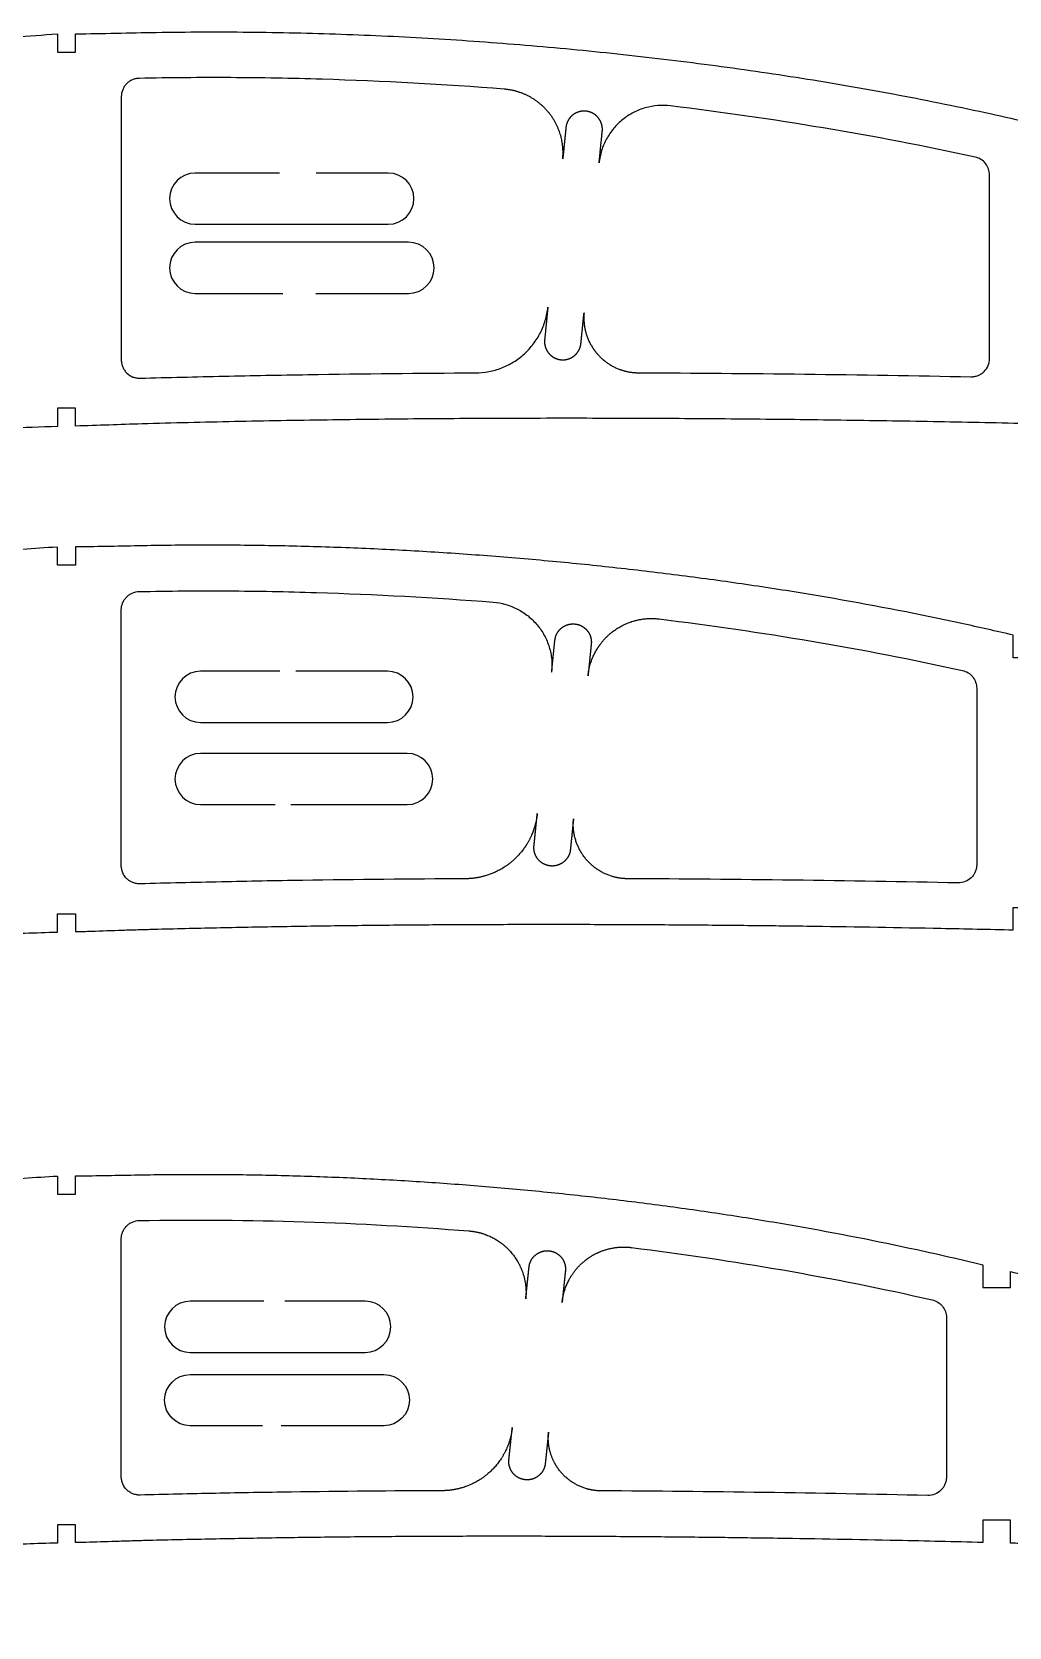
# Model space of a CAD drawing. Header units: millimetres. Extents: x -11497 to 404, y -3854 to 414.
# Drawn here: x -10000.1 to -9893.1, y -3346.3 to -3171.7 of the extents above; entities that cross this region are included whole.
import ezdxf

# ---------------------------------------------------------------- set-up
doc = ezdxf.new("R2010")
doc.units = ezdxf.units.MM

msp = doc.modelspace()

# ---------------------------------------------------------------- linework, layer by layer
for points in [[(-9973.0071, -3187.1574), (-9982.2225, -3187.1574, 1), (-9982.2225, -3192.7574), (-9961.0918, -3192.7574, 1), (-9961.0918, -3187.1574), (-9968.9806, -3187.1574)], [(-9969.0162, -3200.3338), (-9958.8788, -3200.3338, 1), (-9958.8788, -3194.7338), (-9982.2225, -3194.7338, 1), (-9982.2225, -3200.3338), (-9972.6508, -3200.3338)], [(-9972.9742, -3241.6907), (-9981.6376, -3241.6907, 1), (-9981.6376, -3247.2907), (-9961.1841, -3247.2907, 1), (-9961.1841, -3241.6907), (-9971.2119, -3241.6907)], [(-9971.7498, -3256.2772), (-9959.0217, -3256.2772, 1), (-9959.0217, -3250.6772), (-9981.6376, -3250.6772, 1), (-9981.6376, -3256.2772), (-9973.4625, -3256.2772)], [(-9974.7238, -3310.6272), (-9982.7692, -3310.6272, 1), (-9982.7692, -3316.2272), (-9963.6163, -3316.2272, 1), (-9963.6163, -3310.6272), (-9972.4004, -3310.6272)], [(-9974.8666, -3324.2522), (-9982.7692, -3324.2522, -1), (-9982.7692, -3318.6522), (-9961.5757, -3318.6522, -1), (-9961.5757, -3324.2522), (-9972.8292, -3324.2522)]]:
    msp.add_lwpolyline(points, format="xyb")
at = {"color": 7, "linetype": 'Continuous', "lineweight": 25}
for points, knots in [([(-9772.5209, -3222.1971), (-9773.6569, -3221.7037), (-9775.6397, -3220.9031), (-9778.4476, -3219.7811), (-9780.94, -3218.8208), (-9783.4256, -3217.8828), (-9785.9177, -3216.9629), (-9788.4143, -3216.0551), (-9790.9146, -3215.1573), (-9793.4158, -3214.2605), (-9796.752, -3213.0692), (-9800.9168, -3211.5667), (-9805.9086, -3209.7516), (-9810.8964, -3207.9291), (-9815.8797, -3206.0953), (-9820.8626, -3204.2596), (-9825.8455, -3202.4208), (-9830.8216, -3200.5869), (-9835.7907, -3198.7589), (-9840.7555, -3196.9484), (-9845.728, -3195.1612), (-9850.7106, -3193.4054), (-9855.7089, -3191.6935), (-9860.7249, -3190.0326), (-9865.726, -3188.4452), (-9870.7123, -3186.9371), (-9875.6829, -3185.5111), (-9880.6724, -3184.1547), (-9884.8729, -3183.0784), (-9887.4105, -3182.4577), (-9888.2749, -3182.2496), (-9888.2749, -3182.8468), (-9888.2749, -3183.444), (-9888.2749, -3184.0412), (-9889.2749, -3184.0412), (-9890.2749, -3184.0412), (-9891.2749, -3184.0412), (-9891.2749, -3183.2079), (-9891.2749, -3182.3745), (-9891.2749, -3181.5412), (-9892.766, -3181.1959), (-9895.9416, -3180.482), (-9900.7869, -3179.4657), (-9905.8081, -3178.4886), (-9910.8141, -3177.5896), (-9915.8316, -3176.7621), (-9920.8595, -3176), (-9925.8977, -3175.3046), (-9930.9449, -3174.6711), (-9935.9899, -3174.101), (-9941.0306, -3173.5913), (-9946.0658, -3173.1412), (-9951.1049, -3172.7508), (-9956.1476, -3172.4223), (-9961.1941, -3172.1521), (-9966.2444, -3171.9463), (-9971.3002, -3171.8021), (-9976.3593, -3171.7181), (-9981.4212, -3171.7028), (-9987.7397, -3171.7601), (-9992.3698, -3171.8908), (-9995.3142, -3171.919), (-9995.3142, -3172.5857), (-9995.3142, -3173.2523), (-9995.3142, -3173.919), (-9995.9809, -3173.919), (-9996.6476, -3173.919), (-9997.3142, -3173.919), (-9997.3142, -3173.2556), (-9997.3142, -3172.5921), (-9997.3142, -3171.9287), (-10000.4471, -3172.1478), (-10005.2804, -3172.5327), (-10011.8192, -3173.0215), (-10016.9206, -3173.5055), (-10022.0137, -3174.0628), (-10027.0956, -3174.7081), (-10032.1654, -3175.44), (-10037.2211, -3176.263), (-10041.4383, -3177.0348), (-10044.8252, -3177.7027), (-10047.3863, -3178.238), (-10049.9417, -3178.7969), (-10052.4906, -3179.3844), (-10055.0334, -3179.9983), (-10057.5702, -3180.6397), (-10060.1226, -3181.3155), (-10062.6901, -3182.0251), (-10065.2706, -3182.773), (-10067.8412, -3183.5534), (-10070.4, -3184.3717), (-10072.9478, -3185.2251), (-10075.4825, -3186.1192), (-10077.598, -3186.9066), (-10079.3021, -3187.564), (-10080.5983, -3188.0801), (-10081.8899, -3188.6073), (-10083.1743, -3189.1502), (-10084.4527, -3189.7048), (-10085.723, -3190.2759), (-10087.0055, -3190.8727), (-10088.3009, -3191.4945), (-10089.6061, -3192.1469), (-10090.904, -3192.8152), (-10092.1914, -3193.5059), (-10093.4719, -3194.2158), (-10094.7442, -3194.9478), (-10096.0442, -3195.7214), (-10097.3692, -3196.5383), (-10098.7147, -3197.4009), (-10100.0429, -3198.2853), (-10101.3482, -3199.1917), (-10102.627, -3200.1155), (-10103.8726, -3201.0581), (-10104.9304, -3201.8941), (-10105.8086, -3202.6198), (-10106.525, -3203.2267), (-10107.2336, -3203.8521), (-10107.9445, -3204.4951), (-10108.66, -3205.1654), (-10109.3861, -3205.8664), (-10110.2085, -3206.6843), (-10111.1245, -3207.6188), (-10112.0875, -3208.6858), (-10112.9711, -3209.793), (-10113.712, -3210.9325), (-10114.2517, -3212.0933), (-10114.5321, -3213.2789), (-10114.4488, -3214.3152), (-10114.2342, -3214.9842), (-10113.9763, -3215.4204), (-10113.7381, -3215.8954), (-10113.2628, -3216.4777), (-10112.6788, -3217.0788), (-10112.017, -3217.6223), (-10111.3079, -3218.1058), (-10110.5932, -3218.5026), (-10109.8895, -3218.815), (-10109.2078, -3219.0572), (-10108.5203, -3219.2485), (-10107.8284, -3219.3994), (-10107.1323, -3219.516), (-10106.4334, -3219.6108), (-10105.5489, -3219.7097), (-10104.4786, -3219.8121), (-10103.2216, -3219.9129), (-10101.9611, -3219.9907), (-10100.6982, -3220.0482), (-10099.4338, -3220.0903), (-10098.1683, -3220.1125), (-10096.902, -3220.1218), (-10095.6355, -3220.1131), (-10094.3696, -3220.0936), (-10093.1046, -3220.0625), (-10091.8404, -3220.0225), (-10090.5762, -3219.9753), (-10089.3121, -3219.9237), (-10088.0473, -3219.8675), (-10086.7821, -3219.8096), (-10085.516, -3219.7517), (-10084.2503, -3219.6894), (-10082.9844, -3219.627), (-10081.7188, -3219.5627), (-10080.4529, -3219.4946), (-10078.7638, -3219.402), (-10076.6521, -3219.2804), (-10074.1182, -3219.1242), (-10071.5852, -3218.9635), (-10069.0525, -3218.7952), (-10066.5202, -3218.6251), (-10063.9876, -3218.4526), (-10061.4547, -3218.2785), (-10058.9213, -3218.1081), (-10056.3882, -3217.9369), (-10053.8552, -3217.7705), (-10051.3225, -3217.6035), (-10048.7895, -3217.4404), (-10046.2559, -3217.2801), (-10042.8792, -3217.0708), (-10038.6593, -3216.8165), (-10033.5966, -3216.5257), (-10028.534, -3216.2507), (-10023.4711, -3215.9881), (-10018.407, -3215.7434), (-10013.3412, -3215.5121), (-10006.3107, -3215.2172), (-10000.9681, -3215.0162), (-9997.3142, -3214.8971), (-9997.3142, -3214.2305), (-9997.3142, -3213.5638), (-9997.3142, -3212.8971), (-9996.6476, -3212.8971), (-9995.9809, -3212.8971), (-9995.3142, -3212.8971), (-9995.3142, -3213.5484), (-9995.3142, -3214.1996), (-9995.3142, -3214.8508), (-9992.8884, -3214.7882), (-9988.7781, -3214.6166), (-9982.9786, -3214.4821), (-9977.9178, -3214.3619), (-9972.8576, -3214.2669), (-9967.7993, -3214.1826), (-9962.7434, -3214.1184), (-9957.6881, -3214.0655), (-9952.6333, -3214.031), (-9947.5781, -3214.0075), (-9942.522, -3213.9998), (-9937.4657, -3214.0026), (-9932.4109, -3214.0194), (-9927.3578, -3214.0474), (-9922.3059, -3214.0881), (-9917.2544, -3214.1388), (-9912.2026, -3214.2025), (-9907.1502, -3214.2765), (-9902.0976, -3214.3624), (-9897.0457, -3214.4569), (-9893.4384, -3214.5338), (-9891.5149, -3214.5758), (-9891.2749, -3214.5811), (-9891.2749, -3213.77), (-9891.2749, -3212.959), (-9891.2749, -3212.148), (-9890.2749, -3212.148), (-9889.2749, -3212.148), (-9888.2749, -3212.148), (-9888.2749, -3212.9813), (-9888.2749, -3213.8146), (-9888.2749, -3214.648), (-9887.8322, -3214.658), (-9885.7064, -3214.7068), (-9881.8977, -3214.7988), (-9876.8483, -3214.926), (-9871.7981, -3215.0584), (-9866.747, -3215.195), (-9861.696, -3215.334), (-9856.6464, -3215.4829), (-9851.5983, -3215.6435), (-9846.5515, -3215.8255), (-9841.5052, -3216.0298), (-9836.4597, -3216.2676), (-9831.4128, -3216.541), (-9826.366, -3216.855), (-9821.3203, -3217.2164), (-9816.2786, -3217.6241), (-9811.2408, -3218.0809), (-9806.2073, -3218.594), (-9801.1776, -3219.1623), (-9796.9843, -3219.6851), (-9793.6256, -3220.1369), (-9791.1005, -3220.4982), (-9788.58, -3220.8832), (-9786.0659, -3221.3016), (-9783.5589, -3221.7542), (-9781.0606, -3222.2504), (-9778.5553, -3222.7925), (-9775.7057, -3223.4821), (-9773.6846, -3223.9885), (-9772.5209, -3224.3484), (-9772.5209, -3223.6313), (-9772.5209, -3222.9142), (-9772.5209, -3222.1971)], [0, 0, 0, 0, 0.01598777, 0.02760342, 0.03903768, 0.05046865, 0.06190106, 0.07333252, 0.08476444, 0.09619655, 0.10763556, 0.13049922, 0.1533554, 0.17620712, 0.19905446, 0.22190714, 0.24476251, 0.26762472, 0.29037137, 0.31311579, 0.33584914, 0.35858632, 0.38131738, 0.40405505, 0.42679851, 0.44905399, 0.47130481, 0.49355542, 0.5158042, 0.52728193, 0.52728193, 0.52728193, 1.52728193, 1.52728193, 1.52728193, 2.52728193, 2.52728193, 2.52728193, 3.52728193, 3.52728193, 3.52728193, 3.54704074, 3.56930053, 3.59119318, 3.61307773, 3.63495982, 3.65684148, 3.67872698, 3.70061692, 3.72251071, 3.74426993, 3.76602295, 3.78777256, 3.80951741, 3.83126074, 3.85301416, 3.87476811, 3.89655597, 3.91833426, 3.94011489, 3.97812879, 3.97812879, 3.97812879, 4.97812879, 4.97812879, 4.97812879, 5.97812879, 5.97812879, 5.97812879, 6.97812879, 6.97812879, 6.97812879, 7.01593892, 7.03650694, 7.05707296, 7.07763155, 7.0981911, 7.11874699, 7.13930064, 7.15985919, 7.17036179, 7.18086253, 7.1913606, 7.20185523, 7.21235538, 7.2228545, 7.23335883, 7.24414377, 7.25492497, 7.26570667, 7.27648719, 7.28726872, 7.2980556, 7.30884617, 7.31444472, 7.32004569, 7.3256443, 7.33124084, 7.33683426, 7.34242154, 7.34800896, 7.35386492, 7.35972154, 7.36557614, 7.37144135, 7.37731099, 7.38320291, 7.38911293, 7.39552434, 7.40194354, 7.40835475, 7.4147359, 7.4210749, 7.4273473, 7.43354169, 7.4373055, 7.44106368, 7.44484506, 7.44868495, 7.45260403, 7.45664866, 7.46083678, 7.46656815, 7.47240138, 7.47813448, 7.48360857, 7.4887248, 7.49348934, 7.49809371, 7.50107028, 7.50184211, 7.50419036, 7.50745075, 7.51083175, 7.5142778, 7.51773852, 7.52115409, 7.5241038, 7.52699904, 7.52985597, 7.53269068, 7.5355207, 7.53835201, 7.54118168, 7.54623537, 7.55129678, 7.55636319, 7.56144025, 7.56651712, 7.57159479, 7.57667792, 7.58176338, 7.58684311, 7.59192132, 7.59699785, 7.60207237, 7.60715241, 7.61222972, 7.61731567, 7.62240196, 7.62748926, 7.63257291, 7.63766125, 7.64274666, 7.6478368, 7.65802767, 7.66821401, 7.67840274, 7.68858592, 7.69877433, 7.70895959, 7.71914926, 7.72934208, 7.73953049, 7.74971766, 7.75990442, 7.77008996, 7.78027829, 7.79046942, 7.81082379, 7.83117681, 7.85152427, 7.8718667, 7.89221556, 7.91256739, 7.93292174, 7.97693675, 7.97693675, 7.97693675, 8.97693675, 8.97693675, 8.97693675, 9.97693675, 9.97693675, 9.97693675, 10.97693675, 10.97693675, 10.97693675, 11.00926951, 11.03174635, 11.054228, 11.07671834, 11.09917845, 11.12163468, 11.14408791, 11.16653792, 11.18898548, 11.21144388, 11.23390474, 11.25635472, 11.2787941, 11.30123188, 11.32366832, 11.34610341, 11.36854625, 11.39099251, 11.4134335, 11.43586923, 11.43906746, 11.43906746, 11.43906746, 12.43906746, 12.43906746, 12.43906746, 13.43906746, 13.43906746, 13.43906746, 14.43906746, 14.43906746, 14.43906746, 14.44496841, 14.46739876, 14.48982878, 14.51226744, 14.53471037, 14.55715312, 14.57959112, 14.6020199, 14.62444844, 14.64687718, 14.6693114, 14.69174787, 14.71421936, 14.73668372, 14.75914743, 14.78161316, 14.8040801, 14.8265601, 14.84905266, 14.86038277, 14.8717135, 14.88303883, 14.89435499, 14.90567073, 14.9169794, 14.92829168, 14.93981949, 14.95604397, 14.95604397, 14.95604397, 15.95604397, 15.95604397, 15.95604397, 15.95604397]), ([(-9948.4164, -3177.977), (-9955.0452, -3177.4556), (-9961.6873, -3177.0912), (-9971.6713, -3176.7915), (-9975.0028, -3176.7314), (-9980.0055, -3176.7073), (-9981.674, -3176.7104), (-9985.0127, -3176.7367), (-9986.6831, -3176.7621), (-9988.3542, -3176.7955), (-9988.4845, -3176.7981), (-9988.6125, -3176.8133), (-9988.8637, -3176.8678), (-9988.9883, -3176.9077), (-9989.226, -3177.0103), (-9989.3385, -3177.0724), (-9989.5511, -3177.2181), (-9989.6518, -3177.3026), (-9989.8322, -3177.4865), (-9989.913, -3177.5865), (-9990.0556, -3177.8028), (-9990.1165, -3177.9184), (-9990.2626, -3178.2753), (-9990.3142, -3178.5343), (-9990.3142, -3178.7951), (-9990.3142, -3188.4021), (-9990.3142, -3198.0091), (-9990.3142, -3207.6161), (-9990.3142, -3207.7508), (-9990.3008, -3207.8832), (-9990.248, -3208.1436), (-9990.2081, -3208.273), (-9990.104, -3208.519), (-9990.0403, -3208.6355), (-9989.8897, -3208.8557), (-9989.8023, -3208.9594), (-9989.5162, -3209.2371), (-9989.2857, -3209.3849), (-9988.9143, -3209.5291), (-9988.7843, -3209.5652), (-9988.5201, -3209.6105), (-9988.3868, -3209.6199), (-9988.2521, -3209.6157), (-9986.7232, -3209.5681), (-9985.1939, -3209.5309), (-9982.1353, -3209.4597), (-9980.606, -3209.4223), (-9976.0178, -3209.3216), (-9972.9586, -3209.2652), (-9963.7803, -3209.1192), (-9957.6598, -3209.0569), (-9951.5394, -3209.0254)], [0, 0, 0, 0, 0.5, 0.5, 0.75, 0.75, 0.875, 0.875, 1, 1, 1, 1.125, 1.125, 1.25, 1.25, 1.375, 1.375, 1.5, 1.5, 1.625, 1.625, 1.75, 1.75, 2, 2, 2, 3, 3, 3, 3.125, 3.125, 3.25, 3.25, 3.375, 3.375, 3.5, 3.5, 3.75, 3.75, 3.875, 3.875, 4, 4, 4, 4.125, 4.125, 4.25, 4.25, 4.5, 4.5, 5, 5, 5, 5]), ([(-9930.1943, -3179.8088), (-9930.6597, -3179.7517), (-9931.1235, -3179.7418), (-9932.0486, -3179.8131), (-9932.5137, -3179.8961), (-9933.4054, -3180.149), (-9933.8355, -3180.3183), (-9934.4568, -3180.6375), (-9934.6605, -3180.7554), (-9935.051, -3181.0082), (-9935.2388, -3181.1436), (-9935.7806, -3181.5762), (-9936.1144, -3181.9013), (-9936.7154, -3182.6178), (-9936.9758, -3183.0003), (-9937.4189, -3183.8126), (-9937.6026, -3184.247), (-9937.8773, -3185.136), (-9937.9699, -3185.5914), (-9938.0168, -3186.0578)], [0, 0, 0, 0, 0.125, 0.125, 0.25, 0.25, 0.375, 0.375, 0.4375, 0.4375, 0.5, 0.5, 0.625, 0.625, 0.75, 0.75, 0.875, 0.875, 1, 1, 1, 1]), ([(-9933.705, -3209.0147), (-9921.5736, -3209.0607), (-9909.4435, -3209.2123), (-9897.3144, -3209.4522), (-9897.1807, -3209.4548), (-9897.0491, -3209.4442), (-9896.7896, -3209.3974), (-9896.6603, -3209.3606), (-9896.4139, -3209.2628), (-9896.2967, -3209.2024), (-9896.0747, -3209.0583), (-9895.9696, -3208.9741), (-9895.6868, -3208.6972), (-9895.534, -3208.4726), (-9895.3293, -3207.9867), (-9895.2749, -3207.7211), (-9895.2749, -3207.4537), (-9895.2749, -3200.7583), (-9895.2749, -3194.063), (-9895.2749, -3187.3676), (-9895.2749, -3187.1392), (-9895.313, -3186.9172), (-9895.465, -3186.4868), (-9895.5749, -3186.29), (-9895.8614, -3185.9348), (-9896.0306, -3185.7857), (-9896.4189, -3185.5461), (-9896.6274, -3185.4619), (-9896.8505, -3185.4134), (-9902.385, -3184.2093), (-9907.9315, -3183.1479), (-9919.047, -3181.2908), (-9924.6159, -3180.493), (-9930.1943, -3179.8088)], [0, 0, 0, 0, 1, 1, 1, 1.125, 1.125, 1.25, 1.25, 1.375, 1.375, 1.5, 1.5, 1.75, 1.75, 2, 2, 2, 3, 3, 3, 3.25, 3.25, 3.5, 3.5, 3.75, 3.75, 4, 4, 4, 4.5, 4.5, 5, 5, 5, 5]), ([(-9951.5394, -3209.0254), (-9951.0469, -3209.0228), (-9950.5615, -3208.9753), (-9949.8438, -3208.8386), (-9949.6063, -3208.7821), (-9949.1349, -3208.6467), (-9948.901, -3208.5676), (-9948.2186, -3208.3016), (-9947.7842, -3208.0846), (-9946.956, -3207.5722), (-9946.5597, -3207.2735), (-9945.8389, -3206.6184), (-9945.5107, -3206.2605), (-9945.0672, -3205.6779), (-9944.9268, -3205.4749), (-9944.6669, -3205.059), (-9944.5473, -3204.8464), (-9944.219, -3204.1953), (-9944.0403, -3203.7434), (-9943.7653, -3202.8031), (-9943.6706, -3202.318), (-9943.6214, -3201.8279)], [0, 0, 0, 0, 0.125, 0.125, 0.1875, 0.1875, 0.25, 0.25, 0.375, 0.375, 0.5, 0.5, 0.625, 0.625, 0.6875, 0.6875, 0.75, 0.75, 0.875, 0.875, 1, 1, 1, 1]), ([(-9892.6841, -3237.7309), (-9892.6841, -3238.5642), (-9892.6841, -3239.3975), (-9892.6841, -3240.2309), (-9891.6841, -3240.2309), (-9890.6841, -3240.2309), (-9889.6841, -3240.2309), (-9889.6841, -3239.6366), (-9889.6841, -3239.0424), (-9889.6841, -3238.4482), (-9887.9492, -3238.8712), (-9881.6191, -3240.4664), (-9873.0516, -3242.8784), (-9864.0029, -3245.7204), (-9855.0032, -3248.7148), (-9846.0679, -3251.895), (-9837.162, -3255.1563), (-9830.4893, -3257.6202), (-9823.8166, -3260.0841), (-9817.1435, -3262.5473), (-9810.4658, -3264.9973), (-9804.8955, -3267.0245), (-9800.4352, -3268.6345), (-9797.0864, -3269.8323), (-9793.7392, -3271.0345), (-9790.395, -3272.2451), (-9787.0608, -3273.4829), (-9783.7365, -3274.7475), (-9780.4321, -3276.0629), (-9778.2345, -3276.9534), (-9777.147, -3277.4255), (-9777.1469, -3278.1437), (-9777.1468, -3278.8618), (-9777.1468, -3279.5799), (-9778.2385, -3279.2433), (-9780.455, -3278.6819), (-9783.7904, -3277.8837), (-9787.1515, -3277.189), (-9790.5279, -3276.5683), (-9793.9182, -3276.0164), (-9797.3177, -3275.5171), (-9800.7243, -3275.0569), (-9804.136, -3274.6266), (-9807.5526, -3274.2246), (-9812.1136, -3273.7227), (-9817.8249, -3273.1629), (-9824.6919, -3272.5895), (-9831.5695, -3272.1041), (-9838.4562, -3271.7044), (-9845.3496, -3271.3751), (-9852.2482, -3271.104), (-9859.1504, -3270.8749), (-9866.0552, -3270.6707), (-9875.264, -3270.4177), (-9883.1408, -3270.2096), (-9888.7152, -3270.0755), (-9889.6841, -3270.0526), (-9889.6841, -3269.2193), (-9889.6841, -3268.3859), (-9889.6841, -3267.5526), (-9890.6841, -3267.5526), (-9891.6841, -3267.5526), (-9892.6841, -3267.5526), (-9892.6841, -3268.3628), (-9892.6841, -3269.173), (-9892.6841, -3269.9831), (-9895.3209, -3269.9234), (-9902.5635, -3269.7688), (-9912.1078, -3269.6062), (-9921.3152, -3269.4934), (-9928.2188, -3269.4306), (-9935.1199, -3269.3896), (-9942.018, -3269.3727), (-9948.9126, -3269.3791), (-9955.8032, -3269.4108), (-9962.6892, -3269.4699), (-9969.5702, -3269.5575), (-9975.2996, -3269.6556), (-9979.88, -3269.7485), (-9983.3136, -3269.8299), (-9986.1738, -3269.8936), (-9988.4607, -3269.9601), (-9990.7469, -3270.0338), (-9993.0311, -3270.1154), (-9994.7439, -3270.1649), (-9995.3142, -3270.1805), (-9995.3142, -3269.5311), (-9995.3142, -3268.8817), (-9995.3142, -3268.2322), (-9995.9809, -3268.2322), (-9996.6476, -3268.2322), (-9997.3142, -3268.2322), (-9997.3142, -3268.8989), (-9997.3142, -3269.5656), (-9997.3142, -3270.2322), (-9998.4972, -3270.263), (-10000.3184, -3270.3237), (-10002.7772, -3270.4111), (-10004.6917, -3270.4822), (-10006.6058, -3270.5567), (-10008.5193, -3270.6344), (-10010.4323, -3270.7142), (-10012.9823, -3270.8234), (-10016.1687, -3270.9662), (-10019.9904, -3271.1468), (-10023.8102, -3271.3365), (-10028.9009, -3271.6012), (-10033.9882, -3271.882), (-10039.0721, -3272.1805), (-10042.8834, -3272.412), (-10046.6932, -3272.6502), (-10050.5014, -3272.8962), (-10054.3084, -3273.1477), (-10058.1142, -3273.4028), (-10061.9187, -3273.6632), (-10065.7225, -3273.9237), (-10069.5258, -3274.179), (-10073.3292, -3274.4231), (-10077.133, -3274.6503), (-10080.3035, -3274.8207), (-10082.84, -3274.9472), (-10084.7425, -3275.0378), (-10086.6451, -3275.1246), (-10088.5477, -3275.2067), (-10090.4508, -3275.2768), (-10092.3543, -3275.3292), (-10094.2583, -3275.3566), (-10096.1624, -3275.3523), (-10098.066, -3275.3097), (-10099.9683, -3275.2286), (-10101.868, -3275.0993), (-10103.7633, -3274.9223), (-10105.653, -3274.6806), (-10107.1922, -3274.2735), (-10108.3568, -3273.763), (-10109.0454, -3273.3678), (-10109.5701, -3273.0106), (-10110.0757, -3272.6267), (-10110.5486, -3272.2024), (-10110.9241, -3271.7929), (-10111.1302, -3271.552), (-10111.2766, -3271.3642), (-10111.4121, -3271.1687), (-10111.533, -3270.9636), (-10111.6431, -3270.7527), (-10111.7603, -3270.5459), (-10111.8716, -3270.3357), (-10111.9543, -3270.1122), (-10112.0201, -3269.8838), (-10112.0699, -3269.651), (-10112.1071, -3269.4161), (-10112.1376, -3269.1001), (-10112.1409, -3268.7028), (-10112.0922, -3268.3084), (-10112.0283, -3267.9977), (-10111.9684, -3267.7674), (-10111.8982, -3267.54), (-10111.7922, -3267.241), (-10111.6383, -3266.8753), (-10111.4258, -3266.4494), (-10111.1118, -3265.8977), (-10110.6708, -3265.2376), (-10110.0909, -3264.4828), (-10109.4732, -3263.758), (-10108.8303, -3263.0563), (-10108.169, -3262.3717), (-10107.4966, -3261.698), (-10106.5918, -3260.8083), (-10105.4345, -3259.723), (-10104.006, -3258.4645), (-10102.5359, -3257.2546), (-10101.0309, -3256.0888), (-10098.9829, -3254.5888), (-10096.3556, -3252.8082), (-10093.1146, -3250.808), (-10089.7965, -3248.9377), (-10086.4056, -3247.2019), (-10082.9523, -3245.5935), (-10079.4454, -3244.1044), (-10075.8974, -3242.7151), (-10072.3161, -3241.4124), (-10068.7045, -3240.1944), (-10065.0681, -3239.0505), (-10061.4087, -3237.9797), (-10057.7307, -3236.9717), (-10054.0359, -3236.0237), (-10050.3255, -3235.1351), (-10046.6006, -3234.3047), (-10041.6161, -3233.2747), (-10035.3553, -3232.1253), (-10029.0599, -3231.1573), (-10024.0072, -3230.4819), (-10020.2099, -3230.0249), (-10016.4057, -3229.6173), (-10012.596, -3229.2479), (-10008.7792, -3228.9419), (-10004.9596, -3228.6525), (-10001.1386, -3228.359), (-9998.5895, -3228.1759), (-9997.3142, -3228.0913), (-9997.3142, -3228.7546), (-9997.3142, -3229.4178), (-9997.3142, -3230.0811), (-9996.6476, -3230.0811), (-9995.9809, -3230.0811), (-9995.3142, -3230.0811), (-9995.3142, -3229.4144), (-9995.3142, -3228.7477), (-9995.3142, -3228.0811), (-9994.7954, -3228.076), (-9993.0912, -3228.0542), (-9990.2018, -3227.9959), (-9986.646, -3227.9224), (-9983.0896, -3227.8861), (-9979.533, -3227.8799), (-9974.7909, -3227.9172), (-9970.0498, -3228.0198), (-9965.3105, -3228.184), (-9960.5728, -3228.3898), (-9954.6546, -3228.7274), (-9947.5606, -3229.2522), (-9940.4769, -3229.9005), (-9933.4045, -3230.6649), (-9926.347, -3231.5531), (-9919.306, -3232.5665), (-9909.9453, -3234.0956), (-9901.0686, -3235.823), (-9894.5614, -3237.2908), (-9892.6841, -3237.7309)], [0, 0, 0, 0, 1, 1, 1, 2, 2, 2, 3, 3, 3, 3.02353441, 3.08603441, 3.11728441, 3.14853441, 3.21103441, 3.24228441, 3.27353441, 3.30478441, 3.33603441, 3.36728441, 3.39853441, 3.41415941, 3.42978441, 3.44540941, 3.46103441, 3.47665941, 3.49228441, 3.50790941, 3.52353441, 3.52353441, 3.52353441, 4.52353441, 4.52353441, 4.52353441, 4.53090867, 4.53828292, 4.54565718, 4.55303144, 4.56040569, 4.56777995, 4.57515421, 4.58252846, 4.58990272, 4.59727698, 4.61202549, 4.62677401, 4.64152252, 4.65627103, 4.67101955, 4.68576806, 4.70051658, 4.71526509, 4.73001361, 4.75951063, 4.76571538, 4.76571538, 4.76571538, 5.76571538, 5.76571538, 5.76571538, 6.76571538, 6.76571538, 6.76571538, 7.76571538, 7.76571538, 7.76571538, 7.78260319, 7.81210022, 7.82684873, 7.84159725, 7.85634576, 7.87109427, 7.88584279, 7.9005913, 7.91533982, 7.93008833, 7.94483684, 7.9522111, 7.95958536, 7.96695961, 7.97064674, 7.97433387, 7.98170813, 7.98538993, 7.98538993, 7.98538993, 8.98538993, 8.98538993, 8.98538993, 9.98538993, 9.98538993, 9.98538993, 10.98538993, 10.98538993, 10.98538993, 10.99302892, 10.99715429, 11.00127966, 11.00540504, 11.00953041, 11.01365578, 11.01778115, 11.02603189, 11.03428264, 11.04253338, 11.05078412, 11.06728561, 11.07553635, 11.08378709, 11.09203784, 11.10028858, 11.10853932, 11.11679007, 11.12504081, 11.13329155, 11.1415423, 11.14979304, 11.15804378, 11.16629452, 11.1704199, 11.17454527, 11.17867064, 11.18279601, 11.18692138, 11.19104675, 11.19517212, 11.1992975, 11.20342287, 11.20754824, 11.21167361, 11.21579898, 11.21992435, 11.22404973, 11.22611241, 11.2281751, 11.22920644, 11.23023778, 11.23230047, 11.23333181, 11.23384748, 11.23436315, 11.23487883, 11.2353945, 11.23591017, 11.23642584, 11.23694151, 11.23745718, 11.23797285, 11.23848853, 11.2390042, 11.23951987, 11.24055121, 11.24158255, 11.24209823, 11.2426139, 11.24312957, 11.24364524, 11.24467658, 11.24570793, 11.24673927, 11.24880195, 11.25086464, 11.25292733, 11.25499001, 11.2570527, 11.25911538, 11.26117807, 11.26530344, 11.26942881, 11.27355418, 11.27767955, 11.28180493, 11.29005567, 11.29830641, 11.30655715, 11.3148079, 11.32305864, 11.33130938, 11.33956013, 11.34781087, 11.35606161, 11.36431236, 11.3725631, 11.38081384, 11.38906458, 11.39731533, 11.40556607, 11.41381681, 11.4303183, 11.44681979, 11.45507053, 11.46332127, 11.47157201, 11.47982276, 11.4880735, 11.49632424, 11.50457499, 11.51282573, 11.51282573, 11.51282573, 12.51282573, 12.51282573, 12.51282573, 13.51282573, 13.51282573, 13.51282573, 14.51282573, 14.51282573, 14.51282573, 14.51966443, 14.53528943, 14.55091443, 14.56653943, 14.58216443, 14.59778943, 14.62903943, 14.64466443, 14.66028943, 14.69153943, 14.72278943, 14.75403943, 14.78528943, 14.81653943, 14.84778943, 14.87903943, 14.94153943, 14.96695369, 14.96695369, 14.96695369, 14.96695369]), ([(-9952.6723, -3264.3963), (-9958.6037, -3264.4248), (-9964.5345, -3264.4828), (-9973.4301, -3264.6202), (-9976.3951, -3264.6734), (-9980.8425, -3264.7685), (-9982.3249, -3264.804), (-9985.2897, -3264.8718), (-9986.7721, -3264.9068), (-9988.2544, -3264.9512), (-9988.3889, -3264.9553), (-9988.5215, -3264.9458), (-9988.7832, -3264.9009), (-9988.9137, -3264.8648), (-9989.1625, -3264.7682), (-9989.2807, -3264.7081), (-9989.5052, -3264.5643), (-9989.6114, -3264.4801), (-9989.8974, -3264.2026), (-9990.052, -3263.9769), (-9990.2074, -3263.6104), (-9990.2474, -3263.4816), (-9990.3008, -3263.2191), (-9990.3142, -3263.0862), (-9990.3142, -3262.9516), (-9990.3142, -3253.6208), (-9990.3142, -3244.2899), (-9990.3142, -3234.959), (-9990.3142, -3234.8286), (-9990.3016, -3234.7003), (-9990.2521, -3234.4479), (-9990.2147, -3234.3225), (-9990.1167, -3234.0828), (-9990.0568, -3233.969), (-9989.9153, -3233.7535), (-9989.8328, -3233.6511), (-9989.6523, -3233.467), (-9989.5539, -3233.3842), (-9989.3403, -3233.2374), (-9989.2259, -3233.1743), (-9988.8718, -3233.0212), (-9988.6137, -3232.9645), (-9988.3529, -3232.9594), (-9985.1193, -3232.8969), (-9981.8867, -3232.8716), (-9975.4242, -3232.9072), (-9972.1942, -3232.967), (-9962.5077, -3233.2618), (-9956.0548, -3233.6168), (-9949.6065, -3234.1241)], [0, 0, 0, 0, 0.5, 0.5, 0.75, 0.75, 0.875, 0.875, 1, 1, 1, 1.125, 1.125, 1.25, 1.25, 1.375, 1.375, 1.5, 1.5, 1.75, 1.75, 1.875, 1.875, 2, 2, 2, 3, 3, 3, 3.125, 3.125, 3.25, 3.25, 3.375, 3.375, 3.5, 3.5, 3.625, 3.625, 3.75, 3.75, 4, 4, 4, 4.25, 4.25, 4.5, 4.5, 5, 5, 5, 5]), ([(-9949.6077, -3234.124), (-9949.1417, -3234.1607), (-9948.6864, -3234.2431), (-9947.7968, -3234.4966), (-9947.3588, -3234.6702), (-9946.5377, -3235.0946), (-9946.1511, -3235.3456), (-9945.6075, -3235.7811), (-9945.432, -3235.9368), (-9945.1007, -3236.2616), (-9944.9442, -3236.4312), (-9944.5009, -3236.9618), (-9944.2395, -3237.3458), (-9943.795, -3238.1657), (-9943.6168, -3238.5914), (-9943.4136, -3239.2528), (-9943.3566, -3239.4771), (-9943.2647, -3239.9337), (-9943.2302, -3240.1652), (-9943.1618, -3240.8577), (-9943.1621, -3241.321), (-9943.2094, -3241.7861)], [0, 0, 0, 0, 0.125, 0.125, 0.25, 0.25, 0.375, 0.375, 0.4375, 0.4375, 0.5, 0.5, 0.625, 0.625, 0.75, 0.75, 0.8125, 0.8125, 0.875, 0.875, 1, 1, 1, 1]), ([(-9931.4265, -3235.9597), (-9925.8315, -3236.6507), (-9920.267, -3237.456), (-9909.2075, -3239.3249), (-9903.7128, -3240.3902), (-9898.2547, -3241.5922), (-9898.0322, -3241.6412), (-9897.824, -3241.7258), (-9897.4366, -3241.9659), (-9897.2683, -3242.1148), (-9896.9827, -3242.4699), (-9896.8733, -3242.6663), (-9896.7219, -3243.096), (-9896.6841, -3243.3174), (-9896.6841, -3243.5453), (-9896.6841, -3249.9809), (-9896.6841, -3256.4165), (-9896.6841, -3262.8521), (-9896.6841, -3262.9859), (-9896.6973, -3263.1174), (-9896.7494, -3263.376), (-9896.7889, -3263.5045), (-9896.8917, -3263.749), (-9896.9546, -3263.8649), (-9897.1033, -3264.084), (-9897.1897, -3264.1874), (-9897.4725, -3264.4645), (-9897.7004, -3264.6126), (-9898.1907, -3264.8071), (-9898.4575, -3264.8561), (-9898.7249, -3264.8506), (-9910.7758, -3264.6039), (-9922.829, -3264.4454), (-9934.8851, -3264.3935)], [0, 0, 0, 0, 0.5, 0.5, 1, 1, 1, 1.25, 1.25, 1.5, 1.5, 1.75, 1.75, 2, 2, 2, 3, 3, 3, 3.125, 3.125, 3.25, 3.25, 3.375, 3.375, 3.5, 3.5, 3.75, 3.75, 4, 4, 4, 5, 5, 5, 5]), ([(-9995.3142, -3296.9171), (-9995.3142, -3297.5837), (-9995.3142, -3298.2504), (-9995.3142, -3298.9171), (-9995.9809, -3298.9171), (-9996.6476, -3298.9171), (-9997.3142, -3298.9171), (-9997.3142, -3298.2543), (-9997.3142, -3297.5915), (-9997.3142, -3296.9287), (-9998.5278, -3296.9982), (-10000.9541, -3297.1575), (-10004.5907, -3297.4295), (-10008.2256, -3297.706), (-10011.8581, -3297.9987), (-10015.4842, -3298.3507), (-10019.1053, -3298.7396), (-10022.72, -3299.1752), (-10027.5301, -3299.8193), (-10033.5236, -3300.7424), (-10039.4849, -3301.838), (-10044.2311, -3302.82), (-10047.7782, -3303.6117), (-10051.3115, -3304.459), (-10054.8302, -3305.3628), (-10058.3329, -3306.3237), (-10061.818, -3307.3447), (-10065.2814, -3308.4351), (-10068.721, -3309.5966), (-10072.1322, -3310.8381), (-10075.5113, -3312.1631), (-10078.8515, -3313.5827), (-10082.1408, -3315.1159), (-10085.3701, -3316.7712), (-10088.5305, -3318.5541), (-10091.6169, -3320.4617), (-10094.119, -3322.1593), (-10096.069, -3323.5897), (-10097.502, -3324.7016), (-10098.9018, -3325.8552), (-10100.2614, -3327.0556), (-10101.3631, -3328.0904), (-10102.2245, -3328.9387), (-10102.8644, -3329.5813), (-10103.4937, -3330.2341), (-10104.105, -3330.9038), (-10104.6919, -3331.5956), (-10105.2421, -3332.3164), (-10105.6599, -3332.9468), (-10105.9559, -3333.4741), (-10106.1561, -3333.8808), (-10106.2998, -3334.2304), (-10106.398, -3334.5161), (-10106.4631, -3334.7332), (-10106.5177, -3334.9531), (-10106.5745, -3335.2495), (-10106.6199, -3335.6254), (-10106.6162, -3336.0039), (-10106.5894, -3336.305), (-10106.5567, -3336.5291), (-10106.5126, -3336.7513), (-10106.454, -3336.9696), (-10106.3803, -3337.1836), (-10106.2791, -3337.3857), (-10106.1711, -3337.5844), (-10106.0685, -3337.7863), (-10105.9555, -3337.9828), (-10105.8287, -3338.1705), (-10105.6915, -3338.3508), (-10105.4979, -3338.5825), (-10105.1437, -3338.9756), (-10104.6964, -3339.3832), (-10104.217, -3339.7516), (-10103.7196, -3340.0954), (-10103.0655, -3340.475), (-10101.9593, -3340.9682), (-10100.4947, -3341.3628), (-10098.6949, -3341.5969), (-10096.8891, -3341.765), (-10095.0793, -3341.8888), (-10093.2671, -3341.9656), (-10091.4536, -3342.0063), (-10089.6396, -3342.0099), (-10087.8258, -3341.9837), (-10086.0124, -3341.9329), (-10084.1995, -3341.8653), (-10082.3871, -3341.7863), (-10080.5747, -3341.7027), (-10078.7624, -3341.6155), (-10076.3461, -3341.4938), (-10073.3262, -3341.3301), (-10069.703, -3341.1118), (-10066.0803, -3340.8775), (-10062.4577, -3340.6324), (-10058.8349, -3340.3825), (-10055.2115, -3340.1328), (-10051.5871, -3339.8878), (-10047.9617, -3339.6465), (-10044.3351, -3339.4106), (-10040.7073, -3339.1819), (-10037.0783, -3338.9598), (-10032.2378, -3338.6732), (-10027.3944, -3338.4035), (-10022.5482, -3338.1492), (-10018.912, -3337.9671), (-10015.2743, -3337.7935), (-10012.2415, -3337.6558), (-10009.8145, -3337.5515), (-10007.9939, -3337.4744), (-10006.1729, -3337.3987), (-10004.3513, -3337.3286), (-10002.5293, -3337.264), (-10000.1839, -3337.186), (-9998.4454, -3337.1323), (-9997.3142, -3337.104), (-9997.3142, -3336.4373), (-9997.3142, -3335.7707), (-9997.3142, -3335.104), (-9996.6476, -3335.104), (-9995.9809, -3335.104), (-9995.3142, -3335.104), (-9995.3142, -3335.7541), (-9995.3142, -3336.4042), (-9995.3142, -3337.0543), (-9994.8094, -3337.0412), (-9993.2174, -3336.9982), (-9991.0819, -3336.9286), (-9988.9068, -3336.8639), (-9986.7311, -3336.8038), (-9984.0103, -3336.7454), (-9980.7442, -3336.6723), (-9976.3876, -3336.5891), (-9970.9387, -3336.5023), (-9964.3956, -3336.4265), (-9957.8485, -3336.378), (-9951.2977, -3336.3555), (-9944.7438, -3336.3571), (-9938.1872, -3336.3806), (-9931.6283, -3336.4272), (-9925.0674, -3336.4944), (-9916.3177, -3336.6117), (-9906.6284, -3336.7876), (-9899.1265, -3336.9592), (-9896.001, -3337.0355), (-9896.001, -3336.2271), (-9896.001, -3335.4186), (-9896.001, -3334.6102), (-9895.001, -3334.6102), (-9894.001, -3334.6102), (-9893.001, -3334.6102), (-9893.001, -3335.4435), (-9893.001, -3336.2769), (-9893.001, -3337.1102), (-9892.7503, -3337.1166), (-9888.1233, -3337.2345), (-9881.3087, -3337.4221), (-9872.5585, -3337.6727), (-9865.9973, -3337.8742), (-9859.4382, -3338.0993), (-9852.8823, -3338.3642), (-9846.331, -3338.6841), (-9839.7856, -3339.0707), (-9833.2483, -3339.5384), (-9826.7206, -3340.0897), (-9821.2909, -3340.6276), (-9816.9545, -3341.1095), (-9813.7061, -3341.4956), (-9810.4621, -3341.9088), (-9807.2228, -3342.3507), (-9803.9901, -3342.8296), (-9800.7659, -3343.3581), (-9797.5545, -3343.9511), (-9794.3573, -3344.6136), (-9791.1838, -3345.3723), (-9789.0751, -3345.9077), (-9788.0356, -3346.2256), (-9788.0358, -3345.5051), (-9788.0361, -3344.7845), (-9788.0363, -3344.0639), (-9789.0705, -3343.6155), (-9791.1592, -3342.7669), (-9794.3004, -3341.515), (-9797.4599, -3340.3096), (-9800.6287, -3339.1295), (-9803.807, -3337.9747), (-9806.988, -3336.828), (-9810.1704, -3335.6847), (-9814.4092, -3334.1486), (-9819.703, -3332.2149), (-9826.0493, -3329.8781), (-9832.3913, -3327.5292), (-9838.7329, -3325.1794), (-9845.0745, -3322.8297), (-9853.5386, -3319.7197), (-9862.0307, -3316.6864), (-9870.5841, -3313.8297), (-9879.1844, -3311.1183), (-9886.669, -3309.0022), (-9892.0182, -3307.6307), (-9893.001, -3307.3834), (-9893.001, -3307.9701), (-9893.001, -3308.5568), (-9893.001, -3309.1436), (-9894.001, -3309.1436), (-9895.001, -3309.1436), (-9896.001, -3309.1436), (-9896.001, -3308.3102), (-9896.001, -3307.4769), (-9896.001, -3306.6436), (-9898.3973, -3306.0644), (-9905.1945, -3304.5021), (-9914.2528, -3302.729), (-9923.1509, -3301.2648), (-9929.8443, -3300.294), (-9936.5535, -3299.4419), (-9943.2768, -3298.7073), (-9950.0111, -3298.0832), (-9956.7554, -3297.5765), (-9962.3818, -3297.2489), (-9966.8861, -3297.0481), (-9971.3919, -3296.8863), (-9975.8995, -3296.7839), (-9980.4081, -3296.7426), (-9983.7896, -3296.745), (-9987.171, -3296.7748), (-9990.5519, -3296.8419), (-9993.2662, -3296.893), (-9994.8538, -3296.9125), (-9995.3142, -3296.9171)], [0, 0, 0, 0, 1, 1, 1, 2, 2, 2, 3, 3, 3, 3.00825074, 3.01650149, 3.02475223, 3.03300297, 3.04125371, 3.04950446, 3.0577552, 3.06600594, 3.08250743, 3.09900892, 3.10725966, 3.1155104, 3.12376114, 3.13201189, 3.14026263, 3.14851337, 3.15676412, 3.16501486, 3.1732656, 3.18151635, 3.18976709, 3.19801783, 3.20626857, 3.21451932, 3.22277006, 3.2310208, 3.23514617, 3.23927155, 3.24339692, 3.24752229, 3.25164766, 3.25371035, 3.25577303, 3.25783572, 3.2598984, 3.26196109, 3.26402378, 3.26608646, 3.2671178, 3.26814915, 3.26918049, 3.26969616, 3.27021183, 3.2707275, 3.27124318, 3.27227452, 3.27330586, 3.27382153, 3.2743372, 3.27485288, 3.27536855, 3.27588422, 3.27639989, 3.27691556, 3.27743123, 3.2779469, 3.27846258, 3.27897825, 3.27949392, 3.28052526, 3.28258795, 3.28361929, 3.28465063, 3.28671332, 3.288776, 3.29290138, 3.29702675, 3.30115212, 3.30527749, 3.30940286, 3.31352823, 3.3176536, 3.32177898, 3.32590435, 3.33002972, 3.33415509, 3.33828046, 3.34240583, 3.3465312, 3.35478195, 3.36303269, 3.37128343, 3.37953418, 3.38778492, 3.39603566, 3.40428641, 3.41253715, 3.42078789, 3.42903863, 3.43728938, 3.44554012, 3.46204161, 3.47029235, 3.47854309, 3.48679384, 3.49504458, 3.49916995, 3.50329532, 3.50742069, 3.51154606, 3.51567144, 3.51979681, 3.5274731, 3.5274731, 3.5274731, 4.5274731, 4.5274731, 4.5274731, 5.5274731, 5.5274731, 5.5274731, 6.5274731, 6.5274731, 6.5274731, 6.53089839, 6.53827265, 6.54195978, 6.54564691, 6.55302116, 6.56039542, 6.56776968, 6.58251819, 6.59726671, 6.61201522, 6.62676373, 6.64151225, 6.65626076, 6.67100928, 6.68575779, 6.7005063, 6.73000333, 6.75106995, 6.75106995, 6.75106995, 7.75106995, 7.75106995, 7.75106995, 8.75106995, 8.75106995, 8.75106995, 9.75106995, 9.75106995, 9.75106995, 9.75276008, 9.78225711, 9.79700562, 9.81175414, 9.82650265, 9.84125117, 9.85599968, 9.87074819, 9.88549671, 9.90024522, 9.91499374, 9.92236799, 9.92974225, 9.93711651, 9.94449076, 9.95186502, 9.95923928, 9.96661354, 9.97398779, 9.98136205, 9.98873631, 9.98873631, 9.98873631, 10.98873631, 10.98873631, 10.98873631, 11.00436131, 11.01998631, 11.03561131, 11.05123631, 11.06686131, 11.08248631, 11.09811131, 11.11373631, 11.14498631, 11.17623631, 11.20748631, 11.23873631, 11.26998631, 11.30123631, 11.36373631, 11.39498631, 11.42623631, 11.48873631, 11.50278473, 11.50278473, 11.50278473, 12.50278473, 12.50278473, 12.50278473, 13.50278473, 13.50278473, 13.50278473, 14.50278473, 14.50278473, 14.50278473, 14.53695887, 14.59945887, 14.63070887, 14.66195887, 14.69320887, 14.72445887, 14.75570887, 14.78695887, 14.81820887, 14.83383387, 14.84945887, 14.88070887, 14.89633387, 14.91195887, 14.92758387, 14.94320887, 14.95883387, 14.96521764, 14.96521764, 14.96521764, 14.96521764]), ([(-9955.1895, -3331.3689), (-9960.702, -3331.3899), (-9966.2141, -3331.438), (-9974.4816, -3331.5556), (-9977.2373, -3331.6017), (-9981.3707, -3331.684), (-9982.7485, -3331.7148), (-9985.504, -3331.7753), (-9986.8818, -3331.8053), (-9988.2594, -3331.8431), (-9988.3938, -3331.8468), (-9988.5262, -3331.837), (-9988.7874, -3331.7916), (-9988.9175, -3331.7553), (-9989.1657, -3331.6584), (-9989.2837, -3331.5982), (-9989.5075, -3331.4543), (-9989.6135, -3331.37), (-9989.8987, -3331.0927), (-9990.0528, -3330.8672), (-9990.2077, -3330.5011), (-9990.2476, -3330.3726), (-9990.3008, -3330.1105), (-9990.3142, -3329.9778), (-9990.3142, -3329.8434), (-9990.3142, -3321.1624), (-9990.3142, -3312.4814), (-9990.3142, -3303.8003), (-9990.3142, -3303.6698), (-9990.3016, -3303.5414), (-9990.252, -3303.2887), (-9990.2144, -3303.1631), (-9990.1163, -3302.9232), (-9990.0562, -3302.8093), (-9989.9144, -3302.5936), (-9989.8317, -3302.4912), (-9989.651, -3302.3071), (-9989.5523, -3302.2243), (-9989.3383, -3302.0775), (-9989.2237, -3302.0145), (-9988.869, -3301.8617), (-9988.6106, -3301.8053), (-9988.3495, -3301.8007), (-9976.3008, -3301.5885), (-9964.2711, -3301.9861), (-9952.2587, -3302.9363)], [0, 0, 0, 0, 0.5, 0.5, 0.75, 0.75, 0.875, 0.875, 1, 1, 1, 1.125, 1.125, 1.25, 1.25, 1.375, 1.375, 1.5, 1.5, 1.75, 1.75, 1.875, 1.875, 2, 2, 2, 3, 3, 3, 3.125, 3.125, 3.25, 3.25, 3.375, 3.375, 3.5, 3.5, 3.625, 3.625, 3.75, 3.75, 4, 4, 4, 5, 5, 5, 5]), ([(-9934.4774, -3304.7513), (-9928.9215, -3305.4474), (-9923.3975, -3306.2619), (-9912.4225, -3308.162), (-9906.9717, -3309.2484), (-9901.5592, -3310.4767), (-9901.338, -3310.5269), (-9901.1314, -3310.6122), (-9900.747, -3310.853), (-9900.5801, -3311.0018), (-9900.297, -3311.3561), (-9900.1886, -3311.5517), (-9900.0386, -3311.9796), (-9900.001, -3312.2002), (-9900.001, -3312.427), (-9900.001, -3318.2493), (-9900.001, -3324.0715), (-9900.001, -3329.8937), (-9900.001, -3330.0276), (-9900.0143, -3330.1592), (-9900.0665, -3330.4181), (-9900.1061, -3330.5468), (-9900.2091, -3330.7915), (-9900.2721, -3330.9075), (-9900.4211, -3331.1267), (-9900.5077, -3331.2302), (-9900.7911, -3331.5073), (-9901.0194, -3331.6553), (-9901.5105, -3331.8495), (-9901.7776, -3331.898), (-9902.0454, -3331.8921), (-9913.9602, -3331.6275), (-9925.8776, -3331.4515), (-9937.798, -3331.3854)], [0, 0, 0, 0, 0.5, 0.5, 1, 1, 1, 1.25, 1.25, 1.5, 1.5, 1.75, 1.75, 2, 2, 2, 3, 3, 3, 3.125, 3.125, 3.25, 3.25, 3.375, 3.375, 3.5, 3.5, 3.75, 3.75, 4, 4, 4, 5, 5, 5, 5])]:
    msp.add_open_spline(points, degree=3, knots=knots, dxfattribs=at)
for points, weights, knots in [([(-9938.0164, -3186.0543), (-9937.8999, -3184.8942), (-9937.7833, -3183.7342), (-9937.6668, -3182.5742), (-9937.5936, -3181.8458), (-9937.8944, -3181.1784), (-9938.4886, -3180.7509), (-9939.0828, -3180.3233), (-9939.8112, -3180.2501), (-9940.4786, -3180.5509), (-9941.146, -3180.8518), (-9941.5735, -3181.446), (-9941.6467, -3182.1743), (-9941.7633, -3183.3348), (-9941.8799, -3184.4952), (-9941.9965, -3185.6557), (-9941.9497, -3185.1894), (-9941.9499, -3184.7256), (-9942.0416, -3183.8027), (-9942.135, -3183.3397), (-9942.4077, -3182.4542), (-9942.5865, -3182.0281), (-9942.9196, -3181.4143), (-9943.042, -3181.2134), (-9943.3034, -3180.8289), (-9943.443, -3180.6442), (-9943.8875, -3180.1125), (-9944.22, -3179.7862), (-9944.9495, -3179.2017), (-9945.3377, -3178.95), (-9946.1594, -3178.5253), (-9946.5976, -3178.3513), (-9947.4921, -3178.0964), (-9947.9492, -3178.0137), (-9948.4164, -3177.977)], [1, 1, 1, 1, 0.910683602523, 0.910683602523, 1, 0.910683602523, 0.910683602523, 1, 0.910683602523, 0.910683602523, 1, 1, 1, 1, 1, 1, 1, 1, 1, 1, 1, 1, 1, 1, 1, 1, 1, 1, 1, 1, 1, 1, 1], [0, 0, 0, 0, 1, 1, 1, 2.04719755, 2.04719755, 2.04719755, 3.0943951, 3.0943951, 3.0943951, 4.14159265, 4.14159265, 4.14159265, 5.14159265, 5.14159265, 5.14159265, 5.26659265, 5.26659265, 5.39159265, 5.39159265, 5.51659265, 5.51659265, 5.57909265, 5.57909265, 5.64159265, 5.64159265, 5.76659265, 5.76659265, 5.89159265, 5.89159265, 6.01659265, 6.01659265, 6.14159265, 6.14159265, 6.14159265, 6.14159265]), ([(-9943.6217, -3201.8317), (-9943.7413, -3203.0215), (-9943.8608, -3204.2113), (-9943.9804, -3205.4011), (-9944.0535, -3206.1295), (-9943.7527, -3206.7968), (-9943.1585, -3207.2244), (-9942.5643, -3207.652), (-9941.8359, -3207.7252), (-9941.1685, -3207.4243), (-9940.5011, -3207.1235), (-9940.0736, -3206.5293), (-9940.0004, -3205.8009), (-9939.8868, -3204.6704), (-9939.7732, -3203.5398), (-9939.6596, -3202.4092), (-9939.7017, -3202.8282), (-9939.6995, -3203.2449), (-9939.6091, -3204.0739), (-9939.5192, -3204.4888), (-9939.2595, -3205.2788), (-9939.0897, -3205.6582), (-9938.6682, -3206.3848), (-9938.4213, -3206.7227), (-9938.004, -3207.1852), (-9937.8568, -3207.3324), (-9937.5456, -3207.6124), (-9937.3813, -3207.7454), (-9936.8747, -3208.1133), (-9936.5153, -3208.3211), (-9935.9437, -3208.5767), (-9935.7466, -3208.6528), (-9935.3487, -3208.7828), (-9935.1478, -3208.8369), (-9934.5394, -3208.9678), (-9934.1262, -3209.0131), (-9933.705, -3209.0147)], [1, 1, 1, 1, 0.910683602523, 0.910683602523, 1, 0.910683602523, 0.910683602523, 1, 0.910683602523, 0.910683602523, 1, 1, 1, 1, 1, 1, 1, 1, 1, 1, 1, 1, 1, 1, 1, 1, 1, 1, 1, 1, 1, 1, 1, 1, 1], [0, 0, 0, 0, 1, 1, 1, 2.04719755, 2.04719755, 2.04719755, 3.0943951, 3.0943951, 3.0943951, 4.14159265, 4.14159265, 4.14159265, 5.14159265, 5.14159265, 5.14159265, 5.26659265, 5.26659265, 5.39159265, 5.39159265, 5.51659265, 5.51659265, 5.64159265, 5.64159265, 5.70409265, 5.70409265, 5.76659265, 5.76659265, 5.89159265, 5.89159265, 5.95409265, 5.95409265, 6.01659265, 6.01659265, 6.14159265, 6.14159265, 6.14159265, 6.14159265]), ([(-9943.2093, -3241.785), (-9943.2093, -3241.785), (-9943.2093, -3241.7849), (-9943.2093, -3241.7849), (-9943.091, -3240.6225), (-9942.9727, -3239.46), (-9942.8545, -3238.2976), (-9942.736, -3237.132), (-9941.828, -3236.3916), (-9940.6625, -3236.5101), (-9939.4969, -3236.6285), (-9938.7565, -3237.5365), (-9938.875, -3238.7021), (-9938.9927, -3239.8614), (-9939.1104, -3241.0208), (-9939.2281, -3242.1801), (-9939.1808, -3241.7153), (-9939.0881, -3241.2623), (-9938.8144, -3240.3792), (-9938.6308, -3239.9455), (-9938.1878, -3239.1349), (-9937.9281, -3238.7543), (-9937.4804, -3238.2213), (-9937.3207, -3238.0494), (-9936.9886, -3237.7259), (-9936.8154, -3237.5734), (-9936.2751, -3237.1427), (-9935.8854, -3236.8903), (-9935.0561, -3236.4648), (-9934.6267, -3236.2963), (-9933.9612, -3236.1081), (-9933.7358, -3236.0562), (-9933.2775, -3235.9746), (-9933.0454, -3235.9451), (-9932.3519, -3235.8921), (-9931.8889, -3235.9025), (-9931.4252, -3235.9598)], [1, 1, 1, 1, 1, 1, 1, 0.804737854124, 0.804737854124, 1, 0.804737854124, 0.804737854124, 1, 1, 1, 1, 1, 1, 1, 1, 1, 1, 1, 1, 1, 1, 1, 1, 1, 1, 1, 1, 1, 1, 1, 1, 1], [0, 0, 0, 0, 1, 1, 1, 2, 2, 2, 3.57079633, 3.57079633, 3.57079633, 5.14159265, 5.14159265, 5.14159265, 6.14159265, 6.14159265, 6.14159265, 6.26659265, 6.26659265, 6.39159265, 6.39159265, 6.51659265, 6.51659265, 6.57909265, 6.57909265, 6.64159265, 6.64159265, 6.76659265, 6.76659265, 6.89159265, 6.89159265, 6.95409265, 6.95409265, 7.01659265, 7.01659265, 7.14159265, 7.14159265, 7.14159265, 7.14159265]), ([(-9934.8839, -3264.3935), (-9935.3039, -3264.3917), (-9935.7169, -3264.3462), (-9936.5296, -3264.1705), (-9936.9318, -3264.0383), (-9937.6884, -3263.6987), (-9938.0471, -3263.4911), (-9938.724, -3262.9977), (-9939.0336, -3262.7177), (-9939.4491, -3262.2559), (-9939.5797, -3262.0947), (-9939.8251, -3261.7571), (-9939.94, -3261.5803), (-9940.2523, -3261.0396), (-9940.4211, -3260.6615), (-9940.6151, -3260.0682), (-9940.67, -3259.8647), (-9940.7575, -3259.4566), (-9940.7903, -3259.2516), (-9940.8566, -3258.6345), (-9940.8584, -3258.22), (-9940.8159, -3257.8022), (-9940.9312, -3258.9355), (-9941.0465, -3260.0688), (-9941.1618, -3261.2021), (-9941.2358, -3261.9304), (-9941.664, -3262.5241), (-9942.3318, -3262.8241), (-9942.9995, -3263.1242), (-9943.7278, -3263.0501), (-9944.3215, -3262.6219), (-9944.9152, -3262.1936), (-9945.2153, -3261.5259), (-9945.1413, -3260.7976), (-9945.0205, -3259.6087), (-9944.8998, -3258.4199), (-9944.7791, -3257.231), (-9944.8287, -3257.7192), (-9944.9223, -3258.1959), (-9945.1265, -3258.8945), (-9945.2052, -3259.1245), (-9945.3846, -3259.579), (-9945.4854, -3259.8034), (-9945.8146, -3260.4547), (-9946.0713, -3260.8648), (-9946.6586, -3261.6369), (-9946.9928, -3262.0013), (-9947.7114, -3262.6535), (-9948.0977, -3262.9447), (-9948.7178, -3263.3289), (-9948.9325, -3263.4487), (-9949.3697, -3263.6668), (-9949.5919, -3263.7651), (-9950.269, -3264.0287), (-9950.7341, -3264.1628), (-9951.6927, -3264.3461), (-9952.1828, -3264.394), (-9952.6735, -3264.3963)], [1, 1, 1, 1, 1, 1, 1, 1, 1, 1, 1, 1, 1, 1, 1, 1, 1, 1, 1, 1, 1, 1, 1, 1, 1, 0.910683602523, 0.910683602523, 1, 0.910683602523, 0.910683602523, 1, 0.910683602523, 0.910683602523, 1, 1, 1, 1, 1, 1, 1, 1, 1, 1, 1, 1, 1, 1, 1, 1, 1, 1, 1, 1, 1, 1, 1, 1, 1], [0, 0, 0, 0, 0.125, 0.125, 0.25, 0.25, 0.375, 0.375, 0.5, 0.5, 0.5625, 0.5625, 0.625, 0.625, 0.75, 0.75, 0.8125, 0.8125, 0.875, 0.875, 1, 1, 1, 2, 2, 2, 3.04719755, 3.04719755, 3.04719755, 4.0943951, 4.0943951, 4.0943951, 5.14159265, 5.14159265, 5.14159265, 6.14159265, 6.14159265, 6.14159265, 6.26659265, 6.26659265, 6.32909265, 6.32909265, 6.39159265, 6.39159265, 6.51659265, 6.51659265, 6.64159265, 6.64159265, 6.76659265, 6.76659265, 6.82909265, 6.82909265, 6.89159265, 6.89159265, 7.01659265, 7.01659265, 7.14159265, 7.14159265, 7.14159265, 7.14159265]), ([(-9952.2587, -3302.9363), (-9951.8055, -3302.9722), (-9951.3629, -3303.0526), (-9950.4985, -3303.2995), (-9950.0728, -3303.4686), (-9949.274, -3303.8825), (-9948.8983, -3304.1271), (-9948.3707, -3304.551), (-9948.2001, -3304.7026), (-9947.878, -3305.0193), (-9947.7259, -3305.1847), (-9947.2956, -3305.7015), (-9947.0427, -3306.0744), (-9946.6112, -3306.8737), (-9946.4387, -3307.2883), (-9946.2426, -3307.9319), (-9946.1877, -3308.1501), (-9946.0995, -3308.5939), (-9946.0663, -3308.8194), (-9946.0015, -3309.4937), (-9946.0031, -3309.9445), (-9946.0504, -3310.3967), (-9945.9279, -3309.2294), (-9945.8054, -3308.062), (-9945.6829, -3306.8947), (-9945.6068, -3306.1666), (-9945.1768, -3305.5741), (-9944.5082, -3305.2761), (-9943.8396, -3304.978), (-9943.1115, -3305.0541), (-9942.519, -3305.4841), (-9941.9266, -3305.9141), (-9941.6285, -3306.5827), (-9941.7046, -3307.3108), (-9941.8249, -3308.4641), (-9941.9451, -3309.6175), (-9942.0653, -3310.7709), (-9942.0182, -3310.3199), (-9941.9269, -3309.8807), (-9941.6592, -3309.0252), (-9941.4801, -3308.6049), (-9941.0478, -3307.8187), (-9940.7948, -3307.4501), (-9940.3595, -3306.9344), (-9940.2042, -3306.768), (-9939.8808, -3306.4544), (-9939.7123, -3306.3067), (-9939.1868, -3305.8898), (-9938.8095, -3305.6466), (-9938.0025, -3305.2346), (-9937.5851, -3305.072), (-9936.9392, -3304.8907), (-9936.7205, -3304.8408), (-9936.2763, -3304.7625), (-9936.0506, -3304.7343), (-9935.3768, -3304.684), (-9934.9272, -3304.695), (-9934.4773, -3304.7513)], [1, 1, 1, 1, 1, 1, 1, 1, 1, 1, 1, 1, 1, 1, 1, 1, 1, 1, 1, 1, 1, 1, 1, 1, 1, 0.910683602523, 0.910683602523, 1, 0.910683602523, 0.910683602523, 1, 0.910683602523, 0.910683602523, 1, 1, 1, 1, 1, 1, 1, 1, 1, 1, 1, 1, 1, 1, 1, 1, 1, 1, 1, 1, 1, 1, 1, 1, 1], [0, 0, 0, 0, 0.125, 0.125, 0.25, 0.25, 0.375, 0.375, 0.4375, 0.4375, 0.5, 0.5, 0.625, 0.625, 0.75, 0.75, 0.8125, 0.8125, 0.875, 0.875, 1, 1, 1, 2, 2, 2, 3.04719755, 3.04719755, 3.04719755, 4.0943951, 4.0943951, 4.0943951, 5.14159265, 5.14159265, 5.14159265, 6.14159265, 6.14159265, 6.14159265, 6.26659265, 6.26659265, 6.39159265, 6.39159265, 6.51659265, 6.51659265, 6.57909265, 6.57909265, 6.64159265, 6.64159265, 6.76659265, 6.76659265, 6.89159265, 6.89159265, 6.95409265, 6.95409265, 7.01659265, 7.01659265, 7.14159265, 7.14159265, 7.14159265, 7.14159265]), ([(-9937.798, -3331.3854), (-9938.2062, -3331.3831), (-9938.6075, -3331.3384), (-9939.3966, -3331.1667), (-9939.7875, -3331.0377), (-9940.523, -3330.7063), (-9940.8712, -3330.5039), (-9941.3635, -3330.1439), (-9941.5219, -3330.0147), (-9941.8214, -3329.7434), (-9942.1053, -3329.4577), (-9942.3586, -3329.1439), (-9942.5963, -3328.8156), (-9942.7077, -3328.6435), (-9943.0105, -3328.1166), (-9943.1737, -3327.7487), (-9943.3608, -3327.1719), (-9943.4137, -3326.9743), (-9943.4979, -3326.5768), (-9943.5293, -3326.3773), (-9943.5923, -3325.7767), (-9943.5929, -3325.3736), (-9943.5504, -3324.9675), (-9943.67, -3326.1081), (-9943.7896, -3327.2487), (-9943.9092, -3328.3893), (-9944.0311, -3329.5545), (-9944.9412, -3330.2923), (-9946.1064, -3330.1704), (-9947.2716, -3330.0485), (-9948.0094, -3329.1384), (-9947.8875, -3327.9732), (-9947.7644, -3326.7931), (-9947.6412, -3325.613), (-9947.5181, -3324.4328), (-9947.5676, -3324.9062), (-9947.6597, -3325.3681), (-9947.8593, -3326.0446), (-9947.9362, -3326.2673), (-9948.111, -3326.7071), (-9948.2093, -3326.9247), (-9948.5305, -3327.5565), (-9948.7805, -3327.9537), (-9949.3514, -3328.7009), (-9949.676, -3329.0536), (-9950.3749, -3329.6855), (-9950.7501, -3329.9672), (-9951.552, -3330.4622), (-9951.9812, -3330.6754), (-9952.8578, -3331.0152), (-9953.309, -3331.1446), (-9954.2376, -3331.321), (-9954.7137, -3331.3671), (-9955.1896, -3331.3689)], [1, 1, 1, 1, 1, 1, 1, 1, 1, 1, 1, 1, 1, 1, 1, 1, 1, 1, 1, 1, 1, 1, 1, 1, 1, 1, 0.804737854124, 0.804737854124, 1, 0.804737854124, 0.804737854124, 1, 1, 1, 1, 1, 1, 1, 1, 1, 1, 1, 1, 1, 1, 1, 1, 1, 1, 1, 1, 1, 1, 1], [0, 0, 0, 0, 0.125, 0.125, 0.25, 0.25, 0.375, 0.375, 0.4375, 0.4375, 0.5, 0.5625, 0.5625, 0.625, 0.625, 0.75, 0.75, 0.8125, 0.8125, 0.875, 0.875, 1, 1, 1, 2, 2, 2, 3.57079633, 3.57079633, 3.57079633, 5.14159265, 5.14159265, 5.14159265, 6.14159265, 6.14159265, 6.14159265, 6.26659265, 6.26659265, 6.32909265, 6.32909265, 6.39159265, 6.39159265, 6.51659265, 6.51659265, 6.64159265, 6.64159265, 6.76659265, 6.76659265, 6.89159265, 6.89159265, 7.01659265, 7.01659265, 7.14159265, 7.14159265, 7.14159265, 7.14159265])]:
    msp.add_rational_spline(points, weights, degree=3, knots=knots, dxfattribs=at)

doc.saveas('drawing.dxf')
